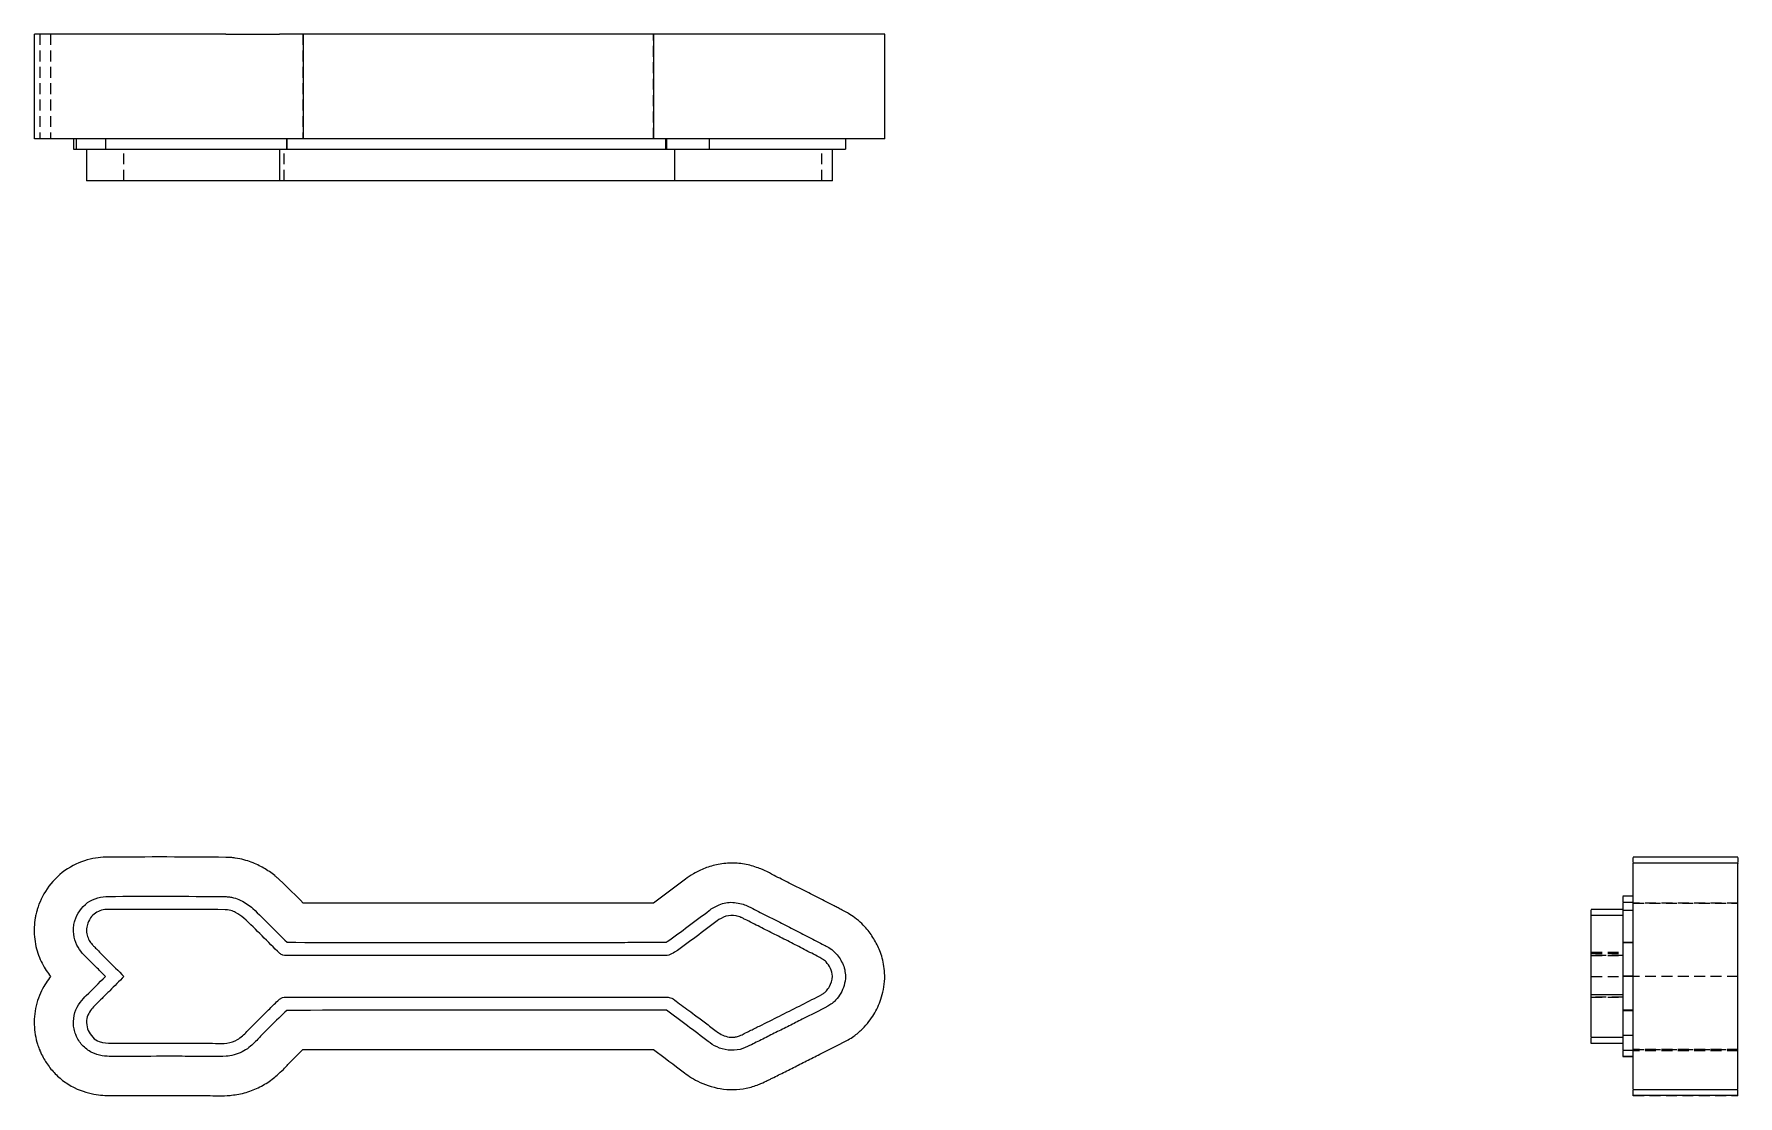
# Model space of a CAD drawing. Header units: millimetres. Extents: x 34 to 232, y 43 to 167.
import ezdxf

# ---------------------------------------------------------------- set-up
doc = ezdxf.new("R2010")
doc.units = ezdxf.units.MM
doc.linetypes.add('HIDDEN', pattern=[1.905, 1.27, -0.635])

msp = doc.modelspace()

# ---------------------------------------------------------------- linework, layer by layer
at = {"color": 7, "linetype": 'Continuous', "lineweight": 25}
for p, q in [((33.53, 166.52), (33.53, 154.35)), ((64.8, 166.52), (64.8, 154.35)), ((105.5, 166.52), (105.5, 154.35)), ((132.37, 154.35), (132.37, 166.52)), ((38.1, 154.35), (38.1, 153.13)), ((39.62, 153.13), (39.62, 149.48)), ((39.62, 153.13), (39.62, 149.48)), ((62.07, 149.48), (62.07, 153.13)), ((62.92, 153.13), (62.92, 154.35)), ((106.93, 153.13), (106.93, 154.35)), ((107.98, 149.48), (107.98, 153.13)), ((111.99, 154.35), (111.99, 153.13)), ((126.29, 149.48), (126.29, 153.13)), ((127.81, 154.35), (127.81, 153.13)), ((231.52, 70.91), (219.35, 70.91)), ((231.52, 70.2), (219.35, 70.2)), ((219.35, 66.35), (218.13, 66.35)), ((219.35, 65.64), (218.13, 65.64)), ((218.13, 64.83), (214.48, 64.83)), ((218.13, 64.12), (214.48, 64.12)), ((219.35, 57.07), (218.13, 57.07)), ((214.48, 54.94), (218.13, 54.94)), ((214.48, 49.97), (218.13, 49.97)), ((214.48, 49.27), (218.13, 49.27)), ((218.13, 48.45), (219.35, 48.45)), ((219.35, 47.75), (218.13, 47.75)), ((219.35, 43.88), (231.52, 43.88)), ((231.52, 43.19), (219.35, 43.19))]:
    msp.add_line(p, q, dxfattribs=at)
at = {"color": 7, "linetype": 'HIDDEN', "lineweight": 18}
for p, q in [((33.54, 166.52), (33.54, 154.35)), ((34.21, 166.52), (34.21, 154.35)), ((35.45, 166.52), (35.45, 154.35)), ((64.75, 166.52), (64.75, 154.35)), ((105.52, 154.35), (105.52, 166.52)), ((38.1, 154.35), (38.1, 153.13)), ((38.42, 154.35), (38.42, 153.13)), ((41.82, 154.35), (41.82, 153.13)), ((43.97, 149.48), (43.97, 153.13)), ((62.57, 149.48), (62.57, 153.13)), ((62.89, 153.13), (62.89, 154.35)), ((107.02, 154.35), (107.02, 153.13)), ((125.07, 149.48), (125.07, 153.13)), ((231.52, 65.56), (219.35, 65.56)), ((231.52, 65.56), (219.35, 65.56)), ((219.35, 65.55), (231.52, 65.55)), ((58.94, 64.93), (58.94, 64.93)), ((219.35, 64.71), (218.13, 64.71)), ((107.08, 61.08), (107.08, 61.08)), ((214.48, 59.85), (218.13, 59.85)), ((214.48, 59.71), (218.13, 59.71)), ((218.13, 59.48), (214.48, 59.48)), ((218.13, 59.48), (214.48, 59.48)), ((214.48, 59.48), (218.13, 59.48)), ((214.48, 59.48), (218.13, 59.48)), ((214.48, 59.46), (218.13, 59.46)), ((218.13, 61), (219.35, 61)), ((218.13, 61), (219.35, 61)), ((218.13, 60.98), (219.35, 60.98)), ((132.37, 57.13), (132.37, 57.13)), ((214.48, 57.03), (218.13, 57.03)), ((219.35, 57.03), (218.13, 57.03)), ((231.52, 57.03), (219.35, 57.03)), ((218.13, 54.63), (214.48, 54.63)), ((214.48, 54.61), (218.13, 54.61)), ((219.35, 53.11), (218.13, 53.11)), ((219.35, 53.1), (218.13, 53.1)), ((218.13, 53.09), (219.35, 53.09)), ((219.35, 50.16), (218.13, 50.16)), ((42.52, 47.75), (42.52, 47.75)), ((218.13, 47.75), (219.35, 47.75)), ((231.52, 48.55), (219.35, 48.55)), ((231.52, 48.54), (219.35, 48.54)), ((219.35, 48.54), (231.52, 48.54)), ((231.52, 48.39), (219.35, 48.39)), ((231.52, 43.19), (219.35, 43.19))]:
    msp.add_line(p, q, dxfattribs=at)
at = {"color": 7, "linetype": 'HIDDEN', "lineweight": 18, "flags": 128}
for points in [[(42.14, 70.9), (42.14, 70.9)], [(55.8, 70.87), (55.8, 70.87)], [(109.24, 68.35), (109.24, 68.35)], [(42.15, 66.34), (42.15, 66.34)], [(111.85, 49.48), (111.85, 49.48)], [(42.52, 43.19), (42.52, 43.19)]]:
    msp.add_lwpolyline(points, dxfattribs=at)
at = {"color": 7, "linetype": 'Continuous', "lineweight": 25}
for points, knots in [([(33.89, 166.52), (33.76, 166.52), (33.56, 166.52), (33.57, 166.52), (33.57, 166.52)], [0, 0, 0, 0, 0.62536, 1, 1, 1, 1]), ([(42.14, 166.52), (41.37, 166.52), (39.76, 166.52), (37.01, 166.52), (34.85, 166.52), (34.13, 166.52), (33.89, 166.52)], [0, 0, 0, 0, 0.2499953, 0.4999953, 0.7499953, 0.9999953, 0.9999953, 0.9999953, 0.9999953]), ([(55.8, 166.52), (55.83, 166.52), (56.12, 166.52), (56.44, 166.52), (57.1, 166.52), (57.91, 166.52), (58.79, 166.52), (59.78, 166.52), (60.65, 166.52), (61.4, 166.52), (61.76, 166.52), (62, 166.52), (62.04, 166.52)], [-0.000001, -0.000001, -0.000001, -0.000001, 0.031425, 0.062863, 0.125739, 0.25149, 0.377242, 0.502994, 0.754498, 0.88025, 0.943126, 1.000928, 1.000928, 1.000928, 1.000928]), ([(132.37, 166.52), (132.36, 166.52), (132.12, 166.52), (131.52, 166.52), (130.7, 166.52), (129.87, 166.52), (128.65, 166.52), (127.76, 166.52), (127.42, 166.52), (126.95, 166.52), (126.34, 166.52), (125.58, 166.52), (124.37, 166.52), (123.16, 166.52), (121.96, 166.52), (121.06, 166.52), (120.17, 166.52), (119.29, 166.52), (118.65, 166.52), (116.51, 166.52), (114.8, 166.52), (112.99, 166.52), (111.45, 166.52), (110.24, 166.52), (109.43, 166.52), (109.24, 166.52)], [-0.001409, -0.001409, -0.001409, -0.001409, 0.030029, 0.061466, 0.092904, 0.124341, 0.14006, 0.155779, 0.187217, 0.218654, 0.250092, 0.312967, 0.375842, 0.501592, 0.564467, 0.627342, 0.690217, 0.753092, 0.815967, 0.847405, 0.878842, 0.91028, 0.941717, 0.973155, 1, 1, 1, 1]), ([(33.89, 154.35), (33.76, 154.35), (33.56, 154.35), (33.57, 154.35), (33.57, 154.35)], [0, 0, 0, 0, 0.62536, 1, 1, 1, 1]), ([(42.14, 154.35), (41.37, 154.35), (39.76, 154.35), (37.01, 154.35), (34.85, 154.35), (34.13, 154.35), (33.89, 154.35)], [0, 0, 0, 0, 0.2499976, 0.4999976, 0.7499976, 0.9999976, 0.9999976, 0.9999976, 0.9999976]), ([(38.11, 153.13), (38.1, 153.13), (38.08, 153.13), (38.16, 153.13), (38.24, 153.13), (38.26, 153.13)], [0, 0, 0, 0, 0.159191, 0.749215, 1, 1, 1, 1]), ([(38.26, 153.13), (38.5, 153.13), (39.56, 153.13), (41.36, 153.13), (42.15, 153.13)], [0, 0, 0, 0, 0.5, 0.9999977, 0.9999977, 0.9999977, 0.9999977]), ([(55.75, 153.13), (55.85, 153.13), (56.27, 153.13), (56.85, 153.13), (57.84, 153.13), (58.52, 153.13), (58.94, 153.13)], [-0.000272, -0.000272, -0.000272, -0.000272, 0.119747, 0.245498, 0.496998, 1, 1, 1, 1]), ([(62.04, 154.35), (62, 154.35), (61.76, 154.35), (61.4, 154.35), (60.65, 154.35), (59.78, 154.35), (58.79, 154.35), (57.91, 154.35), (57.1, 154.35), (56.44, 154.35), (56.12, 154.35), (55.83, 154.35), (55.8, 154.35)], [-0.000007, -0.000007, -0.000007, -0.000007, 0.057789, 0.120664, 0.246416, 0.49792, 0.623672, 0.749424, 0.875175, 0.938051, 0.969489, 1.000921, 1.000921, 1.000921, 1.000921]), ([(62.92, 153.13), (68.43, 153.13), (75.78, 153.13), (84.96, 153.13), (90.47, 153.13), (95.07, 153.13), (98.74, 153.13), (101.03, 153.13), (102.87, 153.13), (104.24, 153.13), (105.42, 153.13), (106.27, 153.13), (106.86, 153.13), (106.93, 153.13)], [0.0196487, 0.0196487, 0.0196487, 0.0196487, 0.3789562, 0.4987254, 0.6184946, 0.7382638, 0.7981484, 0.858033, 0.8879753, 0.9179175, 0.9478598, 0.962831, 0.9778021, 0.9778021, 0.9778021, 0.9778021]), ([(106.93, 153.13), (106.95, 153.13), (106.96, 153.13), (106.98, 153.13), (106.99, 153.13), (107.01, 153.13), (107.02, 153.13), (107.04, 153.13), (107.06, 153.13), (107.08, 153.13)], [0, 0, 0, 0, 0.0000507663, 0.0000507663, 0.0000507663, 0.0001014793, 0.0001014793, 0.0001014793, 0.0001699645, 0.0001699645, 0.0001699645, 0.0001699645]), ([(132.37, 154.35), (132.36, 154.35), (132.12, 154.35), (131.52, 154.35), (130.7, 154.35), (129.87, 154.35), (128.65, 154.35), (127.76, 154.35), (127.42, 154.35), (126.95, 154.35), (126.34, 154.35), (125.58, 154.35), (124.37, 154.35), (123.16, 154.35), (121.96, 154.35), (121.06, 154.35), (120.17, 154.35), (119.29, 154.35), (118.65, 154.35), (116.51, 154.35), (114.8, 154.35), (112.99, 154.35), (111.45, 154.35), (110.24, 154.35), (109.43, 154.35), (109.24, 154.35)], [-0.001409, -0.001409, -0.001409, -0.001409, 0.030028, 0.061466, 0.092903, 0.124341, 0.14006, 0.155778, 0.187216, 0.218653, 0.250091, 0.312966, 0.375841, 0.501591, 0.564466, 0.627341, 0.690216, 0.753091, 0.815967, 0.847404, 0.878842, 0.910279, 0.941717, 0.973154, 1, 1, 1, 1]), ([(111.99, 153.13), (112.26, 153.13), (113.17, 153.13), (114.69, 153.13), (116.39, 153.13), (117.53, 153.13), (119.05, 153.13), (120.84, 153.13), (122.64, 153.13), (124.17, 153.13), (125.18, 153.13), (125.82, 153.13), (126.86, 153.13), (127.36, 153.13), (127.74, 153.13), (127.8, 153.13), (127.81, 153.13)], [-0.000324, -0.000324, -0.000324, -0.000324, 0.05725, 0.1205, 0.18375, 0.247, 0.3735, 0.5, 0.6265, 0.753, 0.81625, 0.847875, 0.8795, 0.94275, 0.974375, 1.000841, 1.000841, 1.000841, 1.000841]), ([(39.72, 149.48), (39.68, 149.48), (39.62, 149.48), (39.63, 149.48), (39.63, 149.48)], [0, 0, 0, 0, 0.642864, 1, 1, 1, 1]), ([(42.15, 149.48), (41.63, 149.48), (40.83, 149.48), (40.04, 149.48), (39.78, 149.48), (39.72, 149.48)], [23, 23, 23, 23, 23.500002, 23.750002, 24.000003, 24.000003, 24.000003, 24.000003]), ([(57.9, 149.48), (57.63, 149.48), (57.12, 149.48), (56.43, 149.48), (55.86, 149.48), (55.73, 149.48)], [21, 21, 21, 21, 21.500002, 21.750002, 22.000003, 22.000003, 22.000003, 22.000003]), ([(107.96, 149.48), (107.73, 149.48), (107.26, 149.48), (106.55, 149.48), (105.83, 149.48), (104.4, 149.48), (102.24, 149.48), (99.37, 149.48), (93.63, 149.48), (85.03, 149.48), (75.46, 149.48), (68.77, 149.48), (65.42, 149.48), (63.74, 149.48), (62.91, 149.48), (62.43, 149.48), (62.19, 149.48), (62.07, 149.48)], [16.983534, 16.983534, 16.983534, 16.983534, 17.029151, 17.076308, 17.123464, 17.17062, 17.359246, 17.547871, 17.736496, 18.490998, 19.245499, 19.622749, 19.811375, 19.905687, 19.952844, 19.976422, 20, 20, 20, 20]), ([(126.29, 149.48), (126.28, 149.48), (126.1, 149.48), (125.71, 149.48), (125.4, 149.48), (125.19, 149.48), (125.13, 149.48), (124.63, 149.48), (123.58, 149.48), (122.18, 149.48), (120.45, 149.48), (118.72, 149.48), (117.31, 149.48), (116.26, 149.48), (115.76, 149.48), (115.65, 149.48), (115.38, 149.48), (114.81, 149.48), (113.9, 149.48), (113.14, 149.48), (112.9, 149.48)], [13, 13, 13, 13, 13.375, 13.75, 13.84375, 13.9375, 13.984375, 14.03125, 14.125, 14.3125, 14.500001, 14.687501, 14.875001, 14.968751, 15.015626, 15.062501, 15.156251, 15.250001, 15.625001, 16.000001, 16.000001, 16.000001, 16.000001]), ([(42.14, 70.9), (41.37, 70.9), (39.76, 70.73), (37.01, 69.51), (34.85, 67.24), (34.13, 65.62), (33.89, 64.8)], [0, 0, 0, 0, 0.2499976, 0.4999976, 0.7499976, 0.9999976, 0.9999976, 0.9999976, 0.9999976]), ([(62.04, 68.26), (62, 68.31), (61.76, 68.53), (61.4, 68.82), (60.65, 69.38), (59.78, 69.88), (58.79, 70.31), (57.91, 70.6), (57.1, 70.77), (56.44, 70.84), (56.12, 70.87), (55.83, 70.87), (55.8, 70.87)], [-0.000007, -0.000007, -0.000007, -0.000007, 0.057789, 0.120664, 0.246416, 0.49792, 0.623672, 0.749424, 0.875175, 0.938051, 0.969489, 1.000921, 1.000921, 1.000921, 1.000921]), ([(132.37, 57.13), (132.36, 57.88), (132.12, 59.27), (131.52, 60.75), (130.7, 62.08), (129.87, 63.09), (128.65, 64.05), (127.76, 64.57), (127.42, 64.74), (126.95, 64.99), (126.34, 65.3), (125.58, 65.7), (124.37, 66.32), (123.16, 66.93), (121.96, 67.54), (121.06, 67.99), (120.17, 68.45), (119.29, 68.85), (118.65, 69.3), (116.51, 70.06), (114.8, 70.26), (112.99, 70.11), (111.45, 69.63), (110.24, 69.06), (109.43, 68.49), (109.24, 68.35)], [-0.001409, -0.001409, -0.001409, -0.001409, 0.030028, 0.061466, 0.092903, 0.124341, 0.14006, 0.155778, 0.187216, 0.218653, 0.250091, 0.312966, 0.375841, 0.501591, 0.564466, 0.627341, 0.690216, 0.753091, 0.815967, 0.847404, 0.878842, 0.910279, 0.941717, 0.973154, 1, 1, 1, 1]), ([(219.35, 70.27), (219.35, 70.39), (219.35, 70.63), (219.35, 70.82), (219.35, 70.86), (219.35, 70.87)], [0, 0, 0, 0, 0.3333311, 0.6642894, 1, 1, 1, 1]), ([(219.35, 57.13), (219.35, 57.58), (219.35, 58.5), (219.35, 59.84), (219.35, 61.09), (219.35, 62.31), (219.35, 63.23), (219.35, 63.89), (219.35, 64.43), (219.35, 64.96), (219.35, 65.77), (219.35, 66.83), (219.35, 67.88), (219.35, 68.83), (219.35, 69.49), (219.35, 69.97), (219.35, 70.21), (219.35, 70.18), (219.35, 70.17)], [0, 0, 0, 0, 0.057607, 0.116851, 0.174789, 0.234062, 0.299759, 0.333936, 0.368092, 0.424502, 0.48094, 0.593859, 0.720398, 0.783735, 0.846969, 0.910945, 0.97645, 1, 1, 1, 1]), ([(231.52, 70.87), (231.52, 70.85), (231.52, 70.8), (231.52, 70.58), (231.52, 70.35), (231.52, 70.27)], [0, 0, 0, 0, 0.402838, 0.805712, 1, 1, 1, 1]), ([(231.52, 57.13), (231.52, 57.58), (231.52, 58.5), (231.52, 59.84), (231.52, 61.09), (231.52, 62.31), (231.52, 63.23), (231.52, 63.89), (231.52, 64.43), (231.52, 64.96), (231.52, 65.77), (231.52, 66.83), (231.52, 67.88), (231.52, 68.83), (231.52, 69.49), (231.52, 69.97), (231.52, 70.21), (231.52, 70.18), (231.52, 70.17)], [0, 0, 0, 0, 0.0576071, 0.1168512, 0.1747892, 0.2340623, 0.2997595, 0.3339367, 0.3680924, 0.424502, 0.4809406, 0.593859, 0.7203982, 0.7837353, 0.8469688, 0.9109446, 0.9764502, 1, 1, 1, 1]), ([(38.26, 63.5), (38.5, 64.3), (39.56, 65.9), (41.36, 66.34), (42.15, 66.34)], [0, 0, 0, 0, 0.5, 0.9999977, 0.9999977, 0.9999977, 0.9999977]), ([(55.75, 66.31), (55.85, 66.31), (56.27, 66.28), (56.85, 66.15), (57.84, 65.78), (58.52, 65.31), (58.94, 64.93)], [-0.000272, -0.000272, -0.000272, -0.000272, 0.119747, 0.245498, 0.496998, 1, 1, 1, 1]), ([(111.99, 64.71), (112.26, 64.91), (113.17, 65.47), (114.69, 65.77), (116.39, 65.31), (117.53, 64.62), (119.05, 63.91), (120.84, 62.99), (122.64, 62.07), (124.17, 61.3), (125.18, 60.75), (125.82, 60.45), (126.86, 59.68), (127.36, 58.83), (127.74, 57.9), (127.8, 57.26), (127.81, 57.07)], [-0.000324, -0.000324, -0.000324, -0.000324, 0.05725, 0.1205, 0.18375, 0.247, 0.3735, 0.5, 0.6265, 0.753, 0.81625, 0.847875, 0.8795, 0.94275, 0.974375, 1.000841, 1.000841, 1.000841, 1.000841]), ([(218.13, 66.31), (218.13, 66.3), (218.13, 66.28), (218.13, 66.13), (218.13, 65.95), (218.13, 65.82), (218.13, 65.73), (218.13, 65.72)], [0, 0, 0, 0, 0.279028, 0.564837, 0.765869, 0.968274, 1, 1, 1, 1]), ([(218.13, 65.64), (218.13, 65.63), (218.13, 65.62), (218.13, 65.42), (218.13, 64.95), (218.13, 63.92), (218.13, 62.63), (218.13, 61.31), (218.13, 60.52), (218.13, 60.07), (218.13, 59.55), (218.13, 58.99), (218.13, 58.38), (218.13, 57.74), (218.13, 57.29), (218.13, 57.07)], [0, 0, 0, 0, 0.035202, 0.088854, 0.144052, 0.250806, 0.46432, 0.69429, 0.745822, 0.797738, 0.837885, 0.87947, 0.919542, 0.96056, 1, 1, 1, 1]), ([(33.89, 64.8), (33.87, 64.73), (33.75, 64.3), (33.63, 63.69), (33.52, 62.76), (33.54, 61.66), (33.79, 60.12), (34.41, 58.5), (35.12, 57.44), (35.45, 57.03)], [0.6976564, 0.6976564, 0.6976564, 0.6976564, 0.7152305, 0.7342408, 0.7722613, 0.8102818, 0.8483023, 0.9243433, 1.0003843, 1.0003843, 1.0003843, 1.0003843]), ([(41.82, 57.03), (41.45, 57.4), (40.7, 58.16), (39.74, 59.11), (38.42, 60.44), (38.07, 62.06), (38.11, 62.89), (38.22, 63.36), (38.26, 63.5)], [0.1978757, 0.1978757, 0.1978757, 0.1978757, 0.3996104, 0.601345, 0.8030797, 0.903947, 0.9543807, 1.0003471, 1.0003471, 1.0003471, 1.0003471]), ([(42.15, 64.82), (41.63, 64.82), (40.83, 64.62), (40.04, 63.89), (39.78, 63.26), (39.72, 63.07)], [23, 23, 23, 23, 23.500002, 23.750002, 24.000003, 24.000003, 24.000003, 24.000003]), ([(57.9, 63.81), (57.63, 64.06), (57.12, 64.4), (56.43, 64.71), (55.86, 64.79), (55.73, 64.79)], [21, 21, 21, 21, 21.500002, 21.750002, 22.000003, 22.000003, 22.000003, 22.000003]), ([(126.29, 57.05), (126.28, 57.41), (126.1, 57.99), (125.71, 58.56), (125.4, 58.88), (125.19, 59.02), (125.13, 59.07), (124.63, 59.33), (123.58, 59.88), (122.18, 60.61), (120.45, 61.49), (118.72, 62.36), (117.31, 63.07), (116.26, 63.6), (115.76, 63.85), (115.65, 63.9), (115.38, 64.01), (114.81, 64.15), (113.9, 64.13), (113.14, 63.67), (112.9, 63.5)], [13, 13, 13, 13, 13.375, 13.75, 13.84375, 13.9375, 13.984375, 14.03125, 14.125, 14.3125, 14.500001, 14.687501, 14.875001, 14.968751, 15.015626, 15.062501, 15.156251, 15.250001, 15.625001, 16.000001, 16.000001, 16.000001, 16.000001]), ([(214.48, 64.12), (214.48, 64.16), (214.48, 64.27), (214.48, 64.42), (214.48, 64.6), (214.48, 64.74), (214.48, 64.77), (214.48, 64.79)], [0, 0, 0, 0, 0.108293, 0.284446, 0.461561, 0.726386, 1, 1, 1, 1]), ([(214.48, 57.05), (214.48, 57.27), (214.48, 57.65), (214.48, 58.15), (214.48, 58.54), (214.48, 58.92), (214.48, 59.21), (214.48, 59.5), (214.48, 59.8), (214.48, 60.09), (214.48, 60.33), (214.48, 60.57), (214.48, 60.76), (214.48, 61), (214.48, 61.19), (214.48, 61.43), (214.48, 61.62), (214.48, 61.86), (214.48, 62.05), (214.48, 62.28), (214.48, 62.47), (214.48, 62.71), (214.48, 62.9), (214.48, 63.23), (214.48, 63.56), (214.48, 63.93), (214.48, 64.08), (214.48, 64.13), (214.48, 64.12), (214.48, 64.12)], [0, 0, 0, 0, 0.046502, 0.0809, 0.116265, 0.144891, 0.190154, 0.236259, 0.281074, 0.325889, 0.370704, 0.393111, 0.437926, 0.460334, 0.505148, 0.527556, 0.572371, 0.594778, 0.639593, 0.662001, 0.706816, 0.729223, 0.774038, 0.796445, 0.886075, 0.930907, 0.963104, 0.996271, 1, 1, 1, 1]), ([(39.72, 63.07), (39.67, 62.9), (39.57, 62.32), (39.71, 61.66), (40.01, 61.06), (40.3, 60.7), (40.62, 60.38), (41.31, 59.69), (42.35, 58.65), (43.32, 57.68), (43.97, 57.03)], [23.999591, 23.999591, 23.999591, 23.999591, 24.221197, 24.45348, 24.685764, 24.918047, 25.034189, 25.150331, 25.382614, 25.847181, 25.847181, 25.847181, 25.847181]), ([(107.96, 59.84), (107.73, 59.7), (107.26, 59.44), (106.55, 59.49), (105.83, 59.48), (104.4, 59.48), (102.24, 59.47), (99.37, 59.47), (93.63, 59.46), (85.03, 59.46), (75.46, 59.47), (68.77, 59.47), (65.42, 59.48), (63.74, 59.48), (62.91, 59.48), (62.43, 59.48), (62.19, 59.63), (62.07, 59.71)], [16.983534, 16.983534, 16.983534, 16.983534, 17.029151, 17.076308, 17.123464, 17.17062, 17.359246, 17.547871, 17.736496, 18.490998, 19.245499, 19.622749, 19.811375, 19.905687, 19.952844, 19.976422, 20, 20, 20, 20]), ([(62.92, 61), (68.43, 60.99), (75.78, 60.98), (84.96, 60.98), (90.47, 60.98), (95.07, 60.99), (98.74, 60.99), (101.03, 60.99), (102.87, 61), (104.24, 61), (105.42, 61), (106.27, 61), (106.86, 61), (106.93, 61)], [0.0196487, 0.0196487, 0.0196487, 0.0196487, 0.3789562, 0.4987254, 0.6184946, 0.7382638, 0.7981484, 0.858033, 0.8879753, 0.9179175, 0.9478598, 0.962831, 0.9778021, 0.9778021, 0.9778021, 0.9778021]), ([(106.93, 61), (106.95, 61.01), (106.96, 61.01), (106.98, 61.02), (106.99, 61.03), (107.01, 61.03), (107.02, 61.04), (107.04, 61.05), (107.06, 61.07), (107.08, 61.08)], [0, 0, 0, 0, 0.0000507663, 0.0000507663, 0.0000507663, 0.0001014793, 0.0001014793, 0.0001014793, 0.0001699645, 0.0001699645, 0.0001699645, 0.0001699645]), ([(35.45, 57.03), (35.1, 56.59), (34.34, 55.51), (33.63, 53.41), (33.51, 51.74), (33.59, 50.55), (33.8, 49.57), (34, 48.92), (34.18, 48.46), (34.21, 48.39)], [-0.0010149, -0.0010149, -0.0010149, -0.0010149, 0.2017121, 0.4044391, 0.5058026, 0.607166, 0.7085295, 0.7592113, 0.8060599, 0.8060599, 0.8060599, 0.8060599]), ([(43.97, 57.03), (43.69, 56.76), (43.14, 56.2), (42.29, 55.35), (41.46, 54.53), (40.91, 53.98), (40.65, 53.72)], [0, 0, 0, 0, 0.250002, 0.500003, 0.767828, 1, 1, 1, 1]), ([(125.07, 54.94), (125.12, 54.97), (125.39, 55.14), (125.66, 55.42), (126.09, 56.02), (126.29, 56.58), (126.29, 57.05)], [11.999512, 11.999512, 11.999512, 11.999512, 12.119744, 12.245495, 12.496996, 13, 13, 13, 13]), ([(127.81, 57.07), (127.81, 56.68), (127.68, 55.94), (127.29, 55.08), (126.8, 54.39), (126.31, 53.91), (125.87, 53.65), (125.77, 53.59)], [0, 0, 0, 0, 0.251501, 0.503003, 0.754504, 0.880255, 1.000356, 1.000356, 1.000356, 1.000356]), ([(127.89, 49.55), (127.96, 49.59), (128.54, 49.91), (129.2, 50.4), (130.03, 51.14), (130.72, 52.01), (131.41, 53.09), (132.07, 54.52), (132.38, 56.21), (132.37, 57.13)], [0, 0, 0, 0, 0.05847, 0.121347, 0.2471, 0.372853, 0.498606, 0.750111, 1.001617, 1.001617, 1.001617, 1.001617]), ([(214.48, 54.94), (214.48, 54.97), (214.48, 55.14), (214.48, 55.42), (214.48, 56.02), (214.48, 56.58), (214.48, 57.05)], [11.999512, 11.999512, 11.999512, 11.999512, 12.119744, 12.245495, 12.496996, 13, 13, 13, 13]), ([(218.13, 57.07), (218.13, 56.68), (218.13, 55.94), (218.13, 55.08), (218.13, 54.39), (218.13, 53.91), (218.13, 53.65), (218.13, 53.59)], [0, 0, 0, 0, 0.251501, 0.503003, 0.754504, 0.880255, 1.000356, 1.000356, 1.000356, 1.000356]), ([(219.35, 49.55), (219.35, 49.59), (219.35, 49.91), (219.35, 50.4), (219.35, 51.14), (219.35, 52.01), (219.35, 53.09), (219.35, 54.52), (219.35, 56.21), (219.35, 57.13)], [0, 0, 0, 0, 0.05847, 0.121347, 0.2471, 0.372853, 0.498606, 0.750111, 1.001617, 1.001617, 1.001617, 1.001617]), ([(231.52, 49.55), (231.52, 49.59), (231.52, 49.91), (231.52, 50.4), (231.52, 51.14), (231.52, 52.01), (231.52, 53.09), (231.52, 54.52), (231.52, 56.21), (231.52, 57.13)], [0, 0, 0, 0, 0.058484, 0.12136, 0.247113, 0.372866, 0.498619, 0.750125, 1.001631, 1.001631, 1.001631, 1.001631]), ([(38.42, 50.16), (38.36, 50.3), (38.18, 50.8), (38.06, 51.64), (38.23, 53.37), (39.18, 54.42), (39.59, 54.81)], [-0.000246, -0.000246, -0.000246, -0.000246, 0.120498, 0.246998, 0.499999, 1.000049, 1.000049, 1.000049, 1.000049]), ([(40.65, 53.72), (40.36, 53.44), (39.82, 52.84), (39.53, 51.73), (39.73, 50.96), (39.82, 50.75)], [0.999973, 0.999973, 0.999973, 0.999973, 1.497001, 1.748501, 2.000002, 2.000002, 2.000002, 2.000002]), ([(42.52, 49.27), (44.31, 49.27), (46.99, 49.27), (50.57, 49.28), (52.81, 49.26), (54.6, 49.27), (55.95, 49.22), (57.2, 49.59), (58.62, 50.97), (60.02, 52.44), (61.26, 53.63), (61.88, 54.25), (62.25, 54.55), (62.46, 54.59), (62.57, 54.61)], [3, 3, 3, 3, 4, 4.5, 5, 5.25, 5.5, 5.75, 6, 6.5, 6.75, 6.875, 6.9375, 7, 7, 7, 7]), ([(107.77, 54.43), (108.03, 54.25), (108.56, 53.85), (109.4, 53.23), (110.4, 52.49), (111.53, 51.63), (112.36, 51), (112.77, 50.69)], [0, 0, 0, 0, 0.151657, 0.318319, 0.499993, 0.749996, 1, 1, 1, 1]), ([(125.77, 53.59), (124.79, 53.08), (123.27, 52.3), (121.26, 51.29), (119.72, 50.52), (118.46, 49.9), (117.41, 49.37), (116.75, 49.04), (115.63, 48.49), (113.63, 48.36), (112.45, 49.02), (111.85, 49.48)], [-0.000002, -0.000002, -0.000002, -0.000002, 0.245499, 0.371249, 0.496999, 0.62275, 0.685625, 0.7485, 0.811375, 0.87425, 1, 1, 1, 1]), ([(112.77, 50.69), (112.96, 50.55), (113.36, 50.28), (114.07, 49.99), (114.81, 49.95), (115.29, 50.05), (115.61, 50.18), (115.69, 50.21), (116.4, 50.57), (117.13, 50.93), (118.51, 51.62), (120.43, 52.57), (122.75, 53.74), (124.3, 54.54), (125.07, 54.94)], [10, 10, 10, 10, 10.25, 10.5, 10.75, 10.875, 10.9375, 11, 11.0625, 11.125, 11.250001, 11.500001, 11.750001, 12.000001, 12.000001, 12.000001, 12.000001]), ([(214.48, 49.98), (214.48, 49.98), (214.48, 49.99), (214.48, 50.08), (214.48, 50.16), (214.48, 50.27), (214.48, 50.48), (214.48, 50.76), (214.48, 51.05), (214.48, 51.34), (214.48, 51.63), (214.48, 51.91), (214.48, 52.2), (214.48, 52.49), (214.48, 52.77), (214.48, 53.06), (214.48, 53.35), (214.48, 53.64), (214.48, 53.93), (214.48, 54.23), (214.48, 54.58), (214.48, 54.82), (214.48, 54.94)], [0, 0, 0, 0, 0.034637, 0.0680433, 0.0846836, 0.1013445, 0.1346179, 0.2011633, 0.2677085, 0.3009812, 0.3675265, 0.4340718, 0.4673444, 0.5338897, 0.600435, 0.6337077, 0.700253, 0.7667983, 0.800071, 0.8666163, 0.9333077, 1, 1, 1, 1]), ([(218.13, 53.59), (218.13, 53.22), (218.13, 52.1), (218.13, 50.72), (218.13, 49.59), (218.13, 48.98), (218.13, 48.63), (218.13, 48.47), (218.13, 48.47), (218.13, 48.47)], [0, 0, 0, 0, 0.1972783, 0.5918361, 0.7480877, 0.826463, 0.9045344, 0.9624054, 1, 1, 1, 1]), ([(62.89, 53.09), (62.26, 52.49), (61.33, 51.58), (60.04, 50.3), (59.25, 49.42), (57.79, 48.12), (55.72, 47.67), (54.4, 47.76), (52.62, 47.74), (50.4, 47.76), (46.89, 47.75), (44.26, 47.75), (42.52, 47.75)], [0.038911, 0.038911, 0.038911, 0.038911, 0.159768, 0.2201965, 0.280625, 0.3410535, 0.4014819, 0.4619104, 0.5223389, 0.6431959, 0.7640528, 1.0000002, 1.0000002, 1.0000002, 1.0000002]), ([(42.52, 47.75), (41.87, 47.75), (40.61, 47.8), (39.23, 48.88), (38.72, 49.54), (38.47, 50.03), (38.42, 50.16)], [0.000004, 0.000004, 0.000004, 0.000004, 0.503001, 0.754502, 0.880253, 1.000261, 1.000261, 1.000261, 1.000261]), ([(39.82, 50.75), (39.91, 50.54), (40.33, 49.86), (41.35, 49.3), (42.1, 49.27), (42.52, 49.27)], [1.999893, 1.999893, 1.999893, 1.999893, 2.245498, 2.496999, 3, 3, 3, 3]), ([(109.1, 45.84), (109.6, 45.46), (110.76, 44.68), (113.58, 43.76), (116.2, 43.92), (118.1, 44.61), (118.78, 44.96), (119.08, 45.11), (119.61, 45.37), (120.23, 45.68), (120.99, 46.06), (122.01, 46.57), (123.3, 47.21), (125.33, 48.23), (126.9, 49.03), (127.89, 49.55)], [-0.000012, -0.000012, -0.000012, -0.000012, 0.062863, 0.125739, 0.188614, 0.220052, 0.251489, 0.282927, 0.314364, 0.37724, 0.440115, 0.50299, 0.628741, 0.754491, 1, 1, 1, 1]), ([(214.48, 49.27), (214.48, 49.26), (214.48, 49.26), (214.48, 49.3), (214.48, 49.24), (214.48, 49.32), (214.48, 49.54), (214.48, 49.72), (214.48, 49.86), (214.48, 49.89)], [0, 0, 0, 0, 0.48538, 0.80416, 0.863325, 0.923158, 0.956576, 0.991069, 1, 1, 1, 1]), ([(219.35, 43.89), (219.35, 43.89), (219.35, 43.9), (219.35, 44.09), (219.35, 44.46), (219.35, 44.96), (219.35, 46.15), (219.35, 47.67), (219.35, 49.05), (219.35, 49.55)], [0, 0, 0, 0, 0.036626, 0.135099, 0.233498, 0.28259, 0.380695, 0.773111, 1, 1, 1, 1]), ([(231.52, 43.89), (231.52, 43.89), (231.52, 43.9), (231.52, 44.09), (231.52, 44.46), (231.52, 44.96), (231.52, 46.15), (231.52, 47.67), (231.52, 49.05), (231.52, 49.55)], [0, 0, 0, 0, 0.036626, 0.1351, 0.233499, 0.282592, 0.380697, 0.773114, 1, 1, 1, 1]), ([(34.21, 48.39), (34.25, 48.3), (34.51, 47.73), (34.95, 46.98), (35.7, 45.96), (36.79, 44.94), (38.68, 43.76), (40.88, 43.22), (42.06, 43.19), (42.52, 43.19)], [0.000007, 0.000007, 0.000007, 0.000007, 0.05816, 0.121035, 0.246787, 0.372538, 0.49829, 0.749793, 1.001289, 1.001289, 1.001289, 1.001289]), ([(42.52, 43.19), (44.14, 43.19), (46.55, 43.19), (49.36, 43.19), (50.96, 43.19), (52.17, 43.19), (53.36, 43.19), (54.4, 43.18), (55.11, 43.18), (56.17, 43.17), (58, 43.45), (59.58, 44.06), (61.07, 44.93), (62.63, 46.33), (63.03, 46.83), (63.95, 47.73), (64.47, 48.27), (64.75, 48.54)], [0.1255575, 0.1255575, 0.1255575, 0.1255575, 0.3441673, 0.4534726, 0.5081253, 0.5627779, 0.6174306, 0.6720832, 0.6994096, 0.7267359, 0.7540622, 0.7813885, 0.8087149, 0.8360412, 0.8906939, 0.9453465, 0.9999992, 0.9999992, 0.9999992, 0.9999992]), ([(218.13, 48.38), (218.13, 48.31), (218.13, 48.06), (218.13, 47.85), (218.13, 47.7), (218.13, 47.75), (218.13, 47.75), (218.13, 47.75), (218.13, 47.75), (218.13, 47.75), (218.13, 47.75)], [0, 0, 0, 0, 0.028158, 0.093986, 0.162053, 0.227624, 0.293193, 0.424133, 0.712066, 1, 1, 1, 1]), ([(219.35, 43.18), (219.35, 43.18), (219.35, 43.17), (219.35, 43.15), (219.35, 43.32), (219.35, 43.57), (219.35, 43.74), (219.35, 43.81)], [0, 0, 0, 0, 0.236659, 0.51587, 0.77793, 0.913182, 1, 1, 1, 1]), ([(231.52, 43.18), (231.52, 43.18), (231.52, 43.17), (231.52, 43.15), (231.52, 43.32), (231.52, 43.57), (231.52, 43.74), (231.52, 43.81)], [0, 0, 0, 0, 0.2366586, 0.5158673, 0.7779261, 0.9131772, 1, 1, 1, 1])]:
    msp.add_open_spline(points, degree=3, knots=knots, dxfattribs=at)
for points in [[(55.8, 166.52), (51.28, 166.52), (46.65, 166.52), (42.14, 166.52)], [(64.8, 166.52), (63.96, 166.52), (63.06, 166.52), (62.04, 166.52)], [(105.5, 166.52), (91.93, 166.52), (78.36, 166.52), (64.8, 166.52)], [(109.24, 166.52), (107.97, 166.52), (106.72, 166.52), (105.5, 166.52)], [(55.8, 154.35), (51.28, 154.35), (46.65, 154.35), (42.14, 154.35)], [(42.15, 153.13), (46.67, 153.13), (51.22, 153.13), (55.75, 153.13)], [(58.94, 153.13), (60.35, 153.13), (61.62, 153.13), (62.92, 153.13)], [(64.8, 154.35), (63.96, 154.35), (63.06, 154.35), (62.04, 154.35)], [(105.5, 154.35), (91.93, 154.35), (78.36, 154.35), (64.8, 154.35)], [(109.24, 154.35), (107.97, 154.35), (106.72, 154.35), (105.5, 154.35)], [(107.08, 153.13), (108.75, 153.13), (110.35, 153.13), (111.99, 153.13)], [(55.73, 149.48), (51.21, 149.48), (46.67, 149.48), (42.15, 149.48)], [(62.07, 149.48), (60.69, 149.48), (59.36, 149.48), (57.9, 149.48)], [(112.9, 149.48), (111.26, 149.48), (109.64, 149.48), (107.96, 149.48)], [(55.8, 70.87), (51.28, 70.93), (46.65, 70.91), (42.14, 70.9)], [(64.8, 65.56), (63.96, 66.4), (63.06, 67.32), (62.04, 68.26)], [(109.24, 68.35), (107.97, 67.4), (106.72, 66.45), (105.5, 65.56)], [(42.15, 66.34), (46.67, 66.34), (51.22, 66.37), (55.75, 66.31)], [(105.5, 65.56), (91.93, 65.54), (78.36, 65.54), (64.8, 65.56)], [(55.73, 64.79), (51.21, 64.85), (46.67, 64.82), (42.15, 64.82)], [(62.07, 59.71), (60.69, 61.03), (59.36, 62.46), (57.9, 63.81)], [(58.94, 64.93), (60.35, 63.61), (61.62, 62.25), (62.92, 61)], [(107.08, 61.08), (108.75, 62.26), (110.35, 63.48), (111.99, 64.71)], [(112.9, 63.5), (111.26, 62.26), (109.64, 61.03), (107.96, 59.84)], [(39.59, 54.81), (40.34, 55.55), (41.07, 56.28), (41.82, 57.03)], [(62.57, 54.61), (77.45, 54.64), (92.34, 54.64), (107.22, 54.62)], [(107.22, 54.62), (107.34, 54.62), (107.65, 54.52), (107.77, 54.43)], [(107.02, 53.1), (92.31, 53.12), (77.6, 53.12), (62.89, 53.09)], [(111.85, 49.48), (110.24, 50.7), (108.64, 51.92), (107.02, 53.1)], [(64.75, 48.54), (78.34, 48.56), (91.93, 48.55), (105.52, 48.54)], [(105.52, 48.54), (106.69, 47.66), (107.89, 46.76), (109.1, 45.84)]]:
    msp.add_open_spline(points, degree=3, dxfattribs=at)
at = {"color": 7, "linetype": 'HIDDEN', "lineweight": 18}
for points, knots in [([(214.48, 63.81), (214.48, 63.89), (214.48, 64), (214.48, 64.09), (214.48, 64.12)], [0, 0, 0, 0, 0.708462, 1, 1, 1, 1]), ([(219.35, 43.19), (220.36, 43.19), (222.39, 43.19), (225.43, 43.19), (228.48, 43.19), (230.5, 43.19), (231.52, 43.19)], [0, 0, 0, 0, 0.250248, 0.4999501, 0.7497765, 1, 1, 1, 1])]:
    msp.add_open_spline(points, degree=3, knots=knots, dxfattribs=at)

doc.saveas('drawing.dxf')
